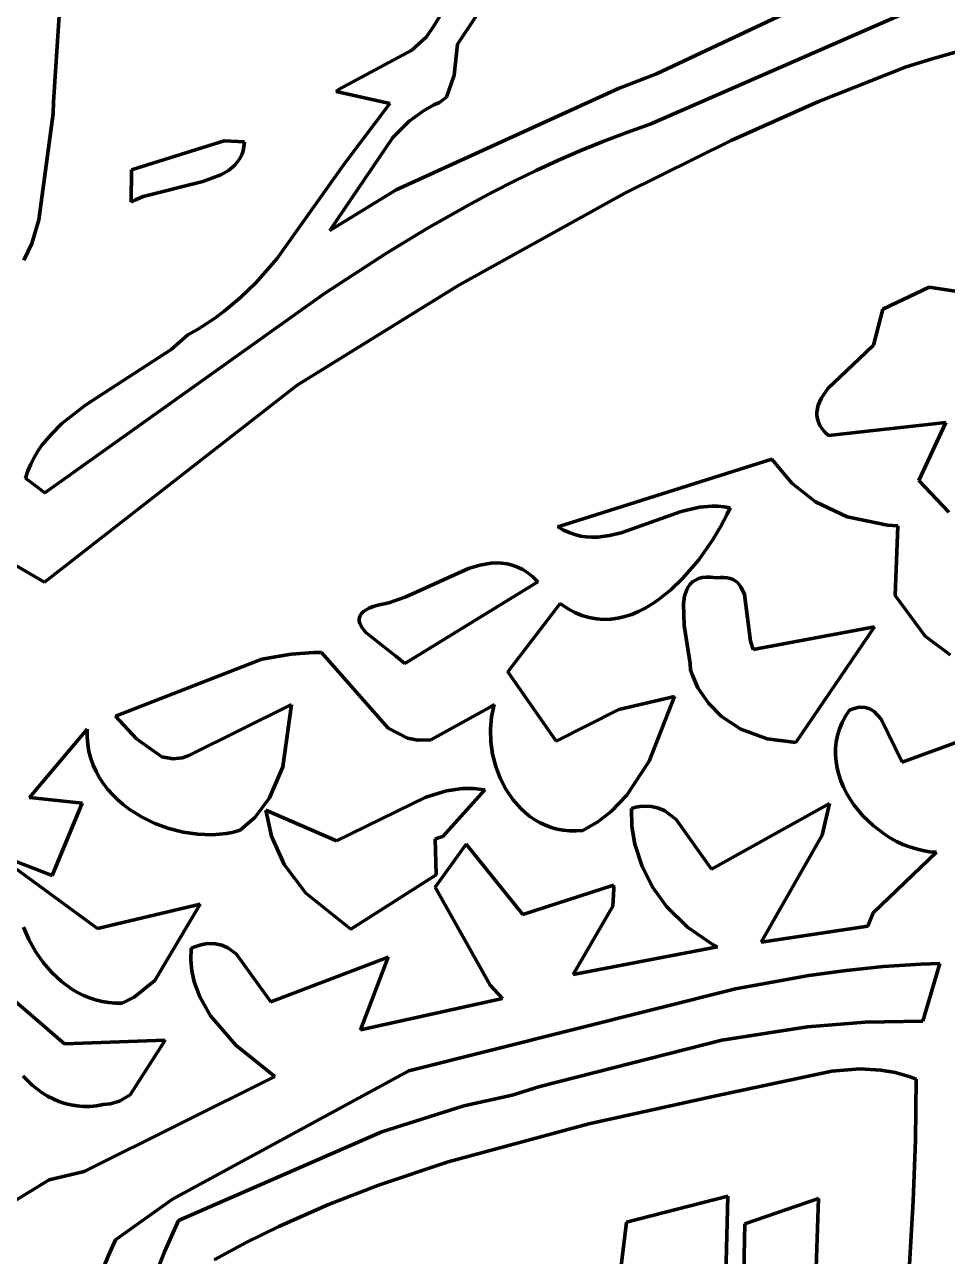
# Model space of a CAD drawing. Header units: millimetres. Extents: x 0 to 14.2, y 0 to 19.5.
# Drawn here: x 11.208 to 11.877, y 14.81 to 15.704 of the extents above; entities that cross this region are included whole.
import ezdxf

# ---------------------------------------------------------------- set-up
doc = ezdxf.new("R2010")
doc.units = ezdxf.units.MM
doc.layers.add('color#010101ff', color=7, linetype='CONTINUOUS', lineweight=100)
doc.layers.add('color#fdfdfdff', color=7, linetype='CONTINUOUS', lineweight=100)

msp = doc.modelspace()

# ---------------------------------------------------------------- linework, layer by layer
at = {"layer": 'color#010101ff'}
for p, q in [((11.50452, 15.70296), (11.5974, 15.85638)), ((11.62078, 15.84011), (11.52192, 15.69022)), ((11.66619, 15.66858), (11.82585, 15.7437)), ((11.87295, 15.72451), (11.66165, 15.632)), ((11.23272, 15.71068), (11.22858, 15.6482)), ((11.49943, 15.69545), (11.50452, 15.70296)), ((11.48869, 15.68566), (11.49943, 15.69545)), ((11.52192, 15.69022), (11.51933, 15.6676)), ((11.86566, 15.67935), (11.90232, 15.68986)), ((11.43608, 15.65754), (11.48869, 15.68566)), ((11.78337, 15.64813), (11.84742, 15.67373)), ((11.84742, 15.67373), (11.86566, 15.67935)), ((11.51933, 15.6676), (11.51399, 15.6516)), ((11.63874, 15.65798), (11.66619, 15.66858)), ((11.43378, 15.6557), (11.43608, 15.65754)), ((11.47285, 15.64697), (11.43378, 15.6557)), ((11.47734, 15.58442), (11.63874, 15.65798)), ((11.22858, 15.6482), (11.22838, 15.6398)), ((11.44016, 15.60362), (11.47285, 15.64697)), ((11.5048, 15.64598), (11.49716, 15.64178)), ((11.50888, 15.6478), (11.5048, 15.64598)), ((11.51399, 15.6516), (11.50888, 15.6478)), ((11.72044, 15.62009), (11.78337, 15.64813)), ((11.22838, 15.6398), (11.21806, 15.56253)), ((11.49716, 15.64178), (11.48689, 15.63424)), ((11.48689, 15.63424), (11.47503, 15.6223)), ((11.66165, 15.632), (11.64472, 15.62605)), ((11.28534, 15.59896), (11.35239, 15.62004)), ((11.35239, 15.62004), (11.36716, 15.61921)), ((11.36716, 15.61921), (11.36688, 15.61576)), ((11.47503, 15.6223), (11.42921, 15.5548)), ((11.62799, 15.61969), (11.61146, 15.61296)), ((11.64472, 15.62605), (11.62799, 15.61969)), ((11.64327, 15.58198), (11.72044, 15.62009)), ((11.36522, 15.60967), (11.36389, 15.607)), ((11.36622, 15.61259), (11.36522, 15.60967)), ((11.36688, 15.61576), (11.36622, 15.61259)), ((11.61146, 15.61296), (11.59513, 15.60586)), ((11.36031, 15.60233), (11.35566, 15.59846)), ((11.36224, 15.60456), (11.36031, 15.60233)), ((11.36389, 15.607), (11.36224, 15.60456)), ((11.39067, 15.53413), (11.44016, 15.60362)), ((11.59513, 15.60586), (11.57898, 15.59842)), ((11.28489, 15.57539), (11.28534, 15.59896)), ((11.337, 15.59042), (11.29365, 15.57946)), ((11.35012, 15.59527), (11.337, 15.59042)), ((11.35566, 15.59846), (11.35012, 15.59527)), ((11.563, 15.59066), (11.54718, 15.58259)), ((11.57898, 15.59842), (11.563, 15.59066)), ((11.42921, 15.5548), (11.47734, 15.58442)), ((11.52283, 15.51508), (11.64327, 15.58198)), ((11.54718, 15.58259), (11.53152, 15.57423)), ((11.28762, 15.57688), (11.28489, 15.57539)), ((11.29365, 15.57946), (11.28762, 15.57688)), ((11.53152, 15.57423), (11.50062, 15.55671)), ((11.21806, 15.56253), (11.2129, 15.54532)), ((11.50062, 15.55671), (11.47023, 15.53826)), ((11.2129, 15.54532), (11.2072, 15.5332)), ((11.47023, 15.53826), (11.42545, 15.50915)), ((11.3754, 15.51692), (11.39067, 15.53413)), ((11.3644, 15.50622), (11.3754, 15.51692)), ((11.4056, 15.44261), (11.52283, 15.51508)), ((11.86414, 15.51373), (11.83066, 15.49771)), ((11.90979, 15.5066), (11.86414, 15.51373)), ((11.42545, 15.50915), (11.22237, 15.36432)), ((11.35261, 15.49628), (11.3644, 15.50622)), ((11.34638, 15.49162), (11.35261, 15.49628)), ((11.83066, 15.49771), (11.82392, 15.47161)), ((11.32617, 15.47909), (11.33317, 15.48302)), ((11.33317, 15.48302), (11.3399, 15.4872)), ((11.3399, 15.4872), (11.34638, 15.49162)), ((11.31392, 15.46843), (11.32617, 15.47909)), ((11.25218, 15.42814), (11.31392, 15.46843)), ((11.81835, 15.46627), (11.79074, 15.44009)), ((11.82392, 15.47161), (11.81835, 15.46627)), ((11.22209, 15.29941), (11.4056, 15.44261)), ((11.79074, 15.44009), (11.78583, 15.43282)), ((11.78583, 15.43282), (11.7837, 15.42791)), ((11.23476, 15.41455), (11.25218, 15.42814)), ((11.78271, 15.42298), (11.7827, 15.42052)), ((11.7827, 15.42052), (11.78305, 15.41806)), ((11.7837, 15.42791), (11.78271, 15.42298)), ((11.22708, 15.40703), (11.23476, 15.41455)), ((11.78305, 15.41806), (11.78379, 15.41562)), ((11.78379, 15.41562), (11.78493, 15.41319)), ((11.78493, 15.41319), (11.78651, 15.41077)), ((11.79106, 15.40601), (11.87629, 15.41529)), ((11.87629, 15.41529), (11.8568, 15.37321)), ((11.22028, 15.39888), (11.22708, 15.40703)), ((11.78651, 15.41077), (11.78854, 15.40838)), ((11.78854, 15.40838), (11.79106, 15.40601)), ((11.21452, 15.38998), (11.21726, 15.39453)), ((11.21726, 15.39453), (11.22028, 15.39888)), ((11.06789, 15.38893), (11.22209, 15.29941)), ((11.20997, 15.38023), (11.21209, 15.38522)), ((11.21209, 15.38522), (11.21452, 15.38998)), ((11.75009, 15.38872), (11.59465, 15.33973)), ((11.76457, 15.37135), (11.75009, 15.38872)), ((11.20819, 15.375), (11.20997, 15.38023)), ((11.22237, 15.36432), (11.20819, 15.375)), ((11.7818, 15.35787), (11.76457, 15.37135)), ((11.8568, 15.37321), (11.87852, 15.35023)), ((11.80478, 15.34699), (11.7818, 15.35787)), ((11.64068, 15.33535), (11.68425, 15.35074)), ((11.68425, 15.35074), (11.69752, 15.3538)), ((11.69752, 15.3538), (11.7064, 15.35462)), ((11.7064, 15.35462), (11.71085, 15.35456)), ((11.71085, 15.35456), (11.7153, 15.35415)), ((11.71768, 15.34887), (11.71282, 15.33954)), ((11.7153, 15.35415), (11.71976, 15.35335)), ((11.71976, 15.35335), (11.71768, 15.34887)), ((11.83393, 15.34081), (11.80478, 15.34699)), ((11.84158, 15.34029), (11.83393, 15.34081)), ((11.83949, 15.28971), (11.84158, 15.34029)), ((11.59465, 15.33973), (11.59873, 15.33731)), ((11.59873, 15.33731), (11.60283, 15.33539)), ((11.60283, 15.33539), (11.60696, 15.33395)), ((11.60696, 15.33395), (11.6111, 15.33294)), ((11.6111, 15.33294), (11.61527, 15.33233)), ((11.61527, 15.33233), (11.61946, 15.3321)), ((11.61946, 15.3321), (11.62367, 15.33221)), ((11.62367, 15.33221), (11.63214, 15.3333)), ((11.63214, 15.3333), (11.64068, 15.33535)), ((11.71282, 15.33954), (11.70706, 15.32994)), ((11.70706, 15.32994), (11.69693, 15.31559)), ((11.54601, 15.31319), (11.53797, 15.3118)), ((11.54998, 15.31341), (11.54601, 15.31319)), ((11.55391, 15.31328), (11.54998, 15.31341)), ((11.55781, 15.31277), (11.55391, 15.31328)), ((11.69693, 15.31559), (11.68522, 15.30203)), ((11.52983, 15.30938), (11.48431, 15.28874)), ((11.53797, 15.3118), (11.52983, 15.30938)), ((11.56166, 15.31183), (11.55781, 15.31277)), ((11.56546, 15.31045), (11.56166, 15.31183)), ((11.56921, 15.30859), (11.56546, 15.31045)), ((11.57291, 15.30621), (11.56921, 15.30859)), ((11.57655, 15.3033), (11.57291, 15.30621)), ((11.48366, 15.24042), (11.58014, 15.2998)), ((11.58014, 15.2998), (11.57655, 15.3033)), ((11.68522, 15.30203), (11.67667, 15.29384)), ((11.68826, 15.29408), (11.68942, 15.2962)), ((11.68942, 15.2962), (11.69084, 15.29807)), ((11.69084, 15.29807), (11.69253, 15.29968)), ((11.69253, 15.29968), (11.69452, 15.301)), ((11.69452, 15.301), (11.69683, 15.30202)), ((11.69683, 15.30202), (11.69946, 15.30271)), ((11.69946, 15.30271), (11.70245, 15.30304)), ((11.70245, 15.30304), (11.7058, 15.303)), ((11.7058, 15.303), (11.70954, 15.30257)), ((11.70954, 15.30257), (11.71254, 15.30289)), ((11.71254, 15.30289), (11.71526, 15.30291)), ((11.71526, 15.30291), (11.7177, 15.30266)), ((11.7177, 15.30266), (11.71989, 15.30214)), ((11.71989, 15.30214), (11.72184, 15.30138)), ((11.72184, 15.30138), (11.72508, 15.29917)), ((11.72508, 15.29917), (11.72755, 15.29617)), ((11.72755, 15.29617), (11.73007, 15.29046)), ((11.48431, 15.28874), (11.47205, 15.28449)), ((11.66761, 15.28662), (11.66292, 15.28345)), ((11.67667, 15.29384), (11.66761, 15.28662)), ((11.68584, 15.28368), (11.68665, 15.28923)), ((11.68665, 15.28923), (11.68826, 15.29408)), ((11.73007, 15.29046), (11.73455, 15.25654)), ((11.86138, 15.26028), (11.83949, 15.28971)), ((11.45364, 15.27806), (11.45223, 15.27672)), ((11.4555, 15.27934), (11.45364, 15.27806)), ((11.45783, 15.28057), (11.4555, 15.27934)), ((11.46066, 15.28173), (11.45783, 15.28057)), ((11.46401, 15.28283), (11.46066, 15.28173)), ((11.47205, 15.28449), (11.46401, 15.28283)), ((11.5965, 15.28403), (11.55842, 15.23443)), ((11.60172, 15.28042), (11.5965, 15.28403)), ((11.60695, 15.27753), (11.60172, 15.28042)), ((11.61219, 15.2753), (11.60695, 15.27753)), ((11.65325, 15.27815), (11.64829, 15.27608)), ((11.65813, 15.28061), (11.65325, 15.27815)), ((11.66292, 15.28345), (11.65813, 15.28061)), ((11.68643, 15.26796), (11.68584, 15.28368)), ((11.45064, 15.2739), (11.4504, 15.27243)), ((11.4504, 15.27243), (11.45051, 15.27092)), ((11.45051, 15.27092), (11.45093, 15.26938)), ((11.45124, 15.27533), (11.45064, 15.2739)), ((11.45093, 15.26938), (11.4526, 15.26623)), ((11.45223, 15.27672), (11.45124, 15.27533)), ((11.61743, 15.27373), (11.61219, 15.2753)), ((11.62266, 15.27276), (11.61743, 15.27373)), ((11.62786, 15.27238), (11.62266, 15.27276)), ((11.63304, 15.27256), (11.62786, 15.27238)), ((11.63818, 15.27325), (11.63304, 15.27256)), ((11.64326, 15.27443), (11.63818, 15.27325)), ((11.64829, 15.27608), (11.64326, 15.27443)), ((11.4526, 15.26623), (11.45522, 15.26301)), ((11.45522, 15.26301), (11.47706, 15.24574)), ((11.69066, 15.24049), (11.68643, 15.26796)), ((11.73656, 15.25043), (11.82452, 15.26697)), ((11.82452, 15.26697), (11.76744, 15.18312)), ((11.87956, 15.24679), (11.86138, 15.26028)), ((11.73455, 15.25654), (11.73656, 15.25043)), ((11.37978, 15.24345), (11.27371, 15.20224)), ((11.40109, 15.24726), (11.37978, 15.24345)), ((11.4175, 15.24843), (11.40109, 15.24726)), ((11.42306, 15.24845), (11.4175, 15.24843)), ((11.47163, 15.19337), (11.42306, 15.24845)), ((11.47706, 15.24574), (11.48366, 15.24042)), ((11.55842, 15.23443), (11.59345, 15.18393)), ((11.69107, 15.23585), (11.69066, 15.24049)), ((11.69218, 15.23241), (11.69107, 15.23585)), ((11.6964, 15.22277), (11.69218, 15.23241)), ((11.63888, 15.20703), (11.67925, 15.21631)), ((11.67925, 15.21631), (11.66109, 15.16943)), ((11.70396, 15.21146), (11.6964, 15.22277)), ((11.32679, 15.17347), (11.40137, 15.2107)), ((11.40137, 15.2107), (11.39508, 15.16526)), ((11.5445, 15.20808), (11.50257, 15.18503)), ((11.54849, 15.21057), (11.5445, 15.20808)), ((11.5466, 15.20175), (11.54849, 15.21057)), ((11.59345, 15.18393), (11.63888, 15.20703)), ((11.71344, 15.20198), (11.70396, 15.21146)), ((11.80348, 15.2021), (11.80646, 15.20657)), ((11.80646, 15.20657), (11.80902, 15.20753)), ((11.80902, 15.20753), (11.81141, 15.20818)), ((11.81141, 15.20818), (11.81365, 15.20855)), ((11.81365, 15.20855), (11.81769, 15.20848)), ((11.81769, 15.20848), (11.82121, 15.20744)), ((11.82121, 15.20744), (11.82428, 15.20558)), ((11.27371, 15.20224), (11.28886, 15.18559)), ((11.54581, 15.19269), (11.5466, 15.20175)), ((11.72748, 15.19277), (11.71344, 15.20198)), ((11.79911, 15.19289), (11.80103, 15.19753)), ((11.80103, 15.19753), (11.80348, 15.2021)), ((11.82428, 15.20558), (11.82931, 15.19984)), ((11.82931, 15.19984), (11.84453, 15.16864)), ((11.84453, 15.16864), (11.92449, 15.19788)), ((11.25295, 15.19276), (11.21126, 15.14318)), ((11.25297, 15.18721), (11.25295, 15.19276)), ((11.48564, 15.18625), (11.47163, 15.19337)), ((11.54608, 15.18355), (11.54581, 15.19269)), ((11.7467, 15.1857), (11.72748, 15.19277)), ((11.79674, 15.18344), (11.79769, 15.18819)), ((11.79769, 15.18819), (11.79911, 15.19289)), ((11.25345, 15.18181), (11.25297, 15.18721)), ((11.25439, 15.17657), (11.25345, 15.18181)), ((11.28886, 15.18559), (11.30721, 15.17267)), ((11.49311, 15.18469), (11.48564, 15.18625)), ((11.50257, 15.18503), (11.49311, 15.18469)), ((11.54737, 15.17448), (11.54608, 15.18355)), ((11.76744, 15.18312), (11.7467, 15.1857)), ((11.79626, 15.17867), (11.79674, 15.18344)), ((11.25574, 15.17151), (11.25439, 15.17657)), ((11.2575, 15.16662), (11.25574, 15.17151)), ((11.30721, 15.17267), (11.31554, 15.17105)), ((11.31554, 15.17105), (11.32217, 15.17183)), ((11.32217, 15.17183), (11.32679, 15.17347)), ((11.54964, 15.1656), (11.54737, 15.17448)), ((11.79623, 15.1739), (11.79626, 15.17867)), ((11.79662, 15.16914), (11.79623, 15.1739)), ((11.25964, 15.16192), (11.2575, 15.16662)), ((11.26214, 15.15741), (11.25964, 15.16192)), ((11.39508, 15.16526), (11.38535, 15.14285)), ((11.55286, 15.15708), (11.54964, 15.1656)), ((11.66109, 15.16943), (11.64486, 15.1448)), ((11.79741, 15.16441), (11.79662, 15.16914)), ((11.79859, 15.15972), (11.79741, 15.16441)), ((11.26498, 15.15309), (11.26214, 15.15741)), ((11.26813, 15.14898), (11.26498, 15.15309)), ((11.55698, 15.14905), (11.55286, 15.15708)), ((11.80014, 15.1551), (11.79859, 15.15972)), ((11.80204, 15.15057), (11.80014, 15.1551)), ((11.21126, 15.14318), (11.24936, 15.13895)), ((11.27158, 15.14508), (11.26813, 15.14898)), ((11.2753, 15.1414), (11.27158, 15.14508)), ((11.43409, 15.11149), (11.49895, 15.1432)), ((11.49895, 15.1432), (11.5139, 15.14791)), ((11.54177, 15.14862), (11.51132, 15.1147)), ((11.5139, 15.14791), (11.52553, 15.14959)), ((11.52553, 15.14959), (11.53353, 15.14961)), ((11.53353, 15.14961), (11.54177, 15.14862)), ((11.56197, 15.14166), (11.55698, 15.14905)), ((11.64486, 15.1448), (11.63339, 15.13287)), ((11.80427, 15.14613), (11.80204, 15.15057)), ((11.8068, 15.14181), (11.80427, 15.14613)), ((11.24936, 15.13895), (11.22773, 15.08647)), ((11.27927, 15.13793), (11.2753, 15.1414)), ((11.28347, 15.1347), (11.27927, 15.13793)), ((11.29246, 15.12894), (11.28347, 15.1347)), ((11.38535, 15.14285), (11.37491, 15.12884)), ((11.56779, 15.13506), (11.56197, 15.14166)), ((11.57099, 15.13209), (11.56779, 15.13506)), ((11.64804, 15.13516), (11.65124, 15.13604)), ((11.64848, 15.12201), (11.64804, 15.13516)), ((11.65124, 15.13604), (11.6543, 15.13661)), ((11.6543, 15.13661), (11.65723, 15.13689)), ((11.65723, 15.13689), (11.66272, 15.13664)), ((11.66272, 15.13664), (11.66776, 15.13541)), ((11.66776, 15.13541), (11.67239, 15.13332)), ((11.70619, 15.09094), (11.79177, 15.13865)), ((11.79177, 15.13865), (11.78649, 15.11569)), ((11.80964, 15.13763), (11.8068, 15.14181)), ((11.8161, 15.12975), (11.80964, 15.13763)), ((11.30212, 15.12417), (11.29246, 15.12894)), ((11.37491, 15.12884), (11.36417, 15.11924)), ((11.38683, 15.11495), (11.38268, 15.13393)), ((11.38268, 15.13393), (11.43409, 15.11149)), ((11.57439, 15.12938), (11.57099, 15.13209)), ((11.57798, 15.12693), (11.57439, 15.12938)), ((11.58175, 15.12477), (11.57798, 15.12693)), ((11.62364, 15.1253), (11.61285, 15.11914)), ((11.63339, 15.13287), (11.62364, 15.1253)), ((11.67239, 15.13332), (11.68061, 15.12703)), ((11.68061, 15.12703), (11.70619, 15.09094)), ((11.82351, 15.12262), (11.8161, 15.12975)), ((11.31226, 15.12045), (11.30212, 15.12417)), ((11.32271, 15.11782), (11.31226, 15.12045)), ((11.3333, 15.11633), (11.32271, 15.11782)), ((11.34386, 15.11604), (11.3333, 15.11633)), ((11.34907, 15.11636), (11.34386, 15.11604)), ((11.3542, 15.11699), (11.34907, 15.11636)), ((11.35925, 15.11795), (11.3542, 15.11699)), ((11.36417, 15.11924), (11.35925, 15.11795)), ((11.5857, 15.12291), (11.58175, 15.12477)), ((11.58982, 15.12137), (11.5857, 15.12291)), ((11.59411, 15.12017), (11.58982, 15.12137)), ((11.59856, 15.11933), (11.59411, 15.12017)), ((11.60317, 15.11887), (11.59856, 15.11933)), ((11.60793, 15.1188), (11.60317, 15.11887)), ((11.61285, 15.11914), (11.60793, 15.1188)), ((11.6506, 15.10925), (11.64848, 15.12201)), ((11.83172, 15.1164), (11.82351, 15.12262)), ((11.83607, 15.11366), (11.83172, 15.1164)), ((11.39604, 15.09439), (11.38683, 15.11495)), ((11.50563, 15.07788), (11.52814, 15.10914)), ((11.51132, 15.1147), (11.50571, 15.11315)), ((11.50571, 15.11315), (11.50636, 15.08681)), ((11.52814, 15.10914), (11.56934, 15.05811)), ((11.65584, 15.09299), (11.6506, 15.10925)), ((11.78649, 15.11569), (11.74231, 15.03807)), ((11.84056, 15.11121), (11.83607, 15.11366)), ((11.84518, 15.10905), (11.84056, 15.11121)), ((11.8499, 15.10721), (11.84518, 15.10905)), ((11.22773, 15.08647), (11.18399, 15.10314)), ((11.82368, 15.05942), (11.86944, 15.10331)), ((11.8547, 15.10569), (11.8499, 15.10721)), ((11.85958, 15.10453), (11.8547, 15.10569)), ((11.86449, 15.10373), (11.85958, 15.10453)), ((11.86944, 15.10331), (11.86449, 15.10373)), ((11.20078, 15.09164), (11.26063, 15.04799)), ((11.4117, 15.07351), (11.39604, 15.09439)), ((11.6636, 15.07782), (11.65584, 15.09299)), ((11.50636, 15.08681), (11.44435, 15.04743)), ((11.44435, 15.04743), (11.4117, 15.07351)), ((11.54552, 15.00691), (11.50563, 15.07788)), ((11.56934, 15.05811), (11.63511, 15.0795)), ((11.63539, 15.07684), (11.63458, 15.06418)), ((11.63511, 15.0795), (11.63539, 15.07684)), ((11.67361, 15.06396), (11.6636, 15.07782)), ((11.26063, 15.04799), (11.33507, 15.06571)), ((11.33507, 15.06571), (11.30217, 15.01023)), ((11.63458, 15.06418), (11.60593, 15.01456)), ((11.68887, 15.04885), (11.67361, 15.06396)), ((11.81977, 15.04959), (11.82368, 15.05942)), ((11.21074, 15.03985), (11.20684, 15.0489)), ((11.70672, 15.0366), (11.68887, 15.04885)), ((11.74231, 15.03807), (11.81977, 15.04959)), ((11.21548, 15.03125), (11.21074, 15.03985)), ((11.33185, 15.03497), (11.33491, 15.03593)), ((11.33491, 15.03593), (11.33784, 15.03658)), ((11.33784, 15.03658), (11.34065, 15.03694)), ((11.34065, 15.03694), (11.3459, 15.03685)), ((11.3459, 15.03685), (11.35071, 15.03576)), ((11.71055, 15.03453), (11.70672, 15.0366)), ((11.22102, 15.02321), (11.21548, 15.03125)), ((11.32837, 15.02524), (11.32865, 15.03369)), ((11.32865, 15.03369), (11.33185, 15.03497)), ((11.35071, 15.03576), (11.35513, 15.0338)), ((11.35513, 15.0338), (11.36113, 15.0295)), ((11.36113, 15.0295), (11.3863, 14.99477)), ((11.3863, 14.99477), (11.47154, 15.02713)), ((11.47154, 15.02713), (11.45153, 14.97444)), ((11.60593, 15.01456), (11.71055, 15.03453)), ((11.22732, 15.01587), (11.22102, 15.02321)), ((11.32909, 15.01713), (11.32837, 15.02524)), ((11.83095, 15.02023), (11.80389, 15.01747)), ((11.85818, 15.02198), (11.83095, 15.02023)), ((11.87186, 15.02245), (11.85818, 15.02198)), ((11.85962, 14.9807), (11.87186, 15.02245)), ((11.23433, 15.00936), (11.22732, 15.01587)), ((11.24201, 15.0038), (11.23433, 15.00936)), ((11.30217, 15.01023), (11.28722, 14.99819)), ((11.33073, 15.00933), (11.32909, 15.01713)), ((11.33473, 14.99822), (11.33073, 15.00933)), ((11.77698, 15.01382), (11.72355, 15.00424)), ((11.80389, 15.01747), (11.77698, 15.01382)), ((11.18864, 15.00534), (11.23655, 14.96423)), ((11.24608, 15.00142), (11.24201, 15.0038)), ((11.25031, 14.99932), (11.24608, 15.00142)), ((11.72355, 15.00424), (11.48646, 14.94451)), ((11.5545, 14.99721), (11.54552, 15.00691)), ((11.25469, 14.99753), (11.25031, 14.99932)), ((11.25921, 14.99606), (11.25469, 14.99753)), ((11.26386, 14.99492), (11.25921, 14.99606)), ((11.26865, 14.99414), (11.26386, 14.99492)), ((11.27356, 14.99372), (11.26865, 14.99414)), ((11.27859, 14.99368), (11.27356, 14.99372)), ((11.28722, 14.99819), (11.27859, 14.99368)), ((11.34252, 14.98446), (11.33473, 14.99822)), ((11.45153, 14.97444), (11.5545, 14.99721)), ((11.36109, 14.96311), (11.34252, 14.98446)), ((11.71374, 14.96688), (11.77592, 14.97643)), ((11.77592, 14.97643), (11.81767, 14.97991)), ((11.81767, 14.97991), (11.85962, 14.9807)), ((11.23655, 14.96423), (11.30957, 14.96697)), ((11.30957, 14.96697), (11.28428, 14.92723)), ((11.58152, 14.93321), (11.71374, 14.96688)), ((11.38934, 14.94035), (11.36109, 14.96311)), ((11.21316, 14.93414), (11.20661, 14.94064)), ((11.25081, 14.87146), (11.38934, 14.94035)), ((11.48646, 14.94451), (11.31492, 14.8513)), ((11.79353, 14.9444), (11.70716, 14.92588)), ((11.81391, 14.94594), (11.79353, 14.9444)), ((11.82921, 14.9451), (11.81391, 14.94594)), ((11.83942, 14.94334), (11.82921, 14.9451)), ((11.84963, 14.9405), (11.83942, 14.94334)), ((11.85474, 14.93862), (11.84963, 14.9405)), ((11.85418, 14.89432), (11.85474, 14.93862)), ((11.22042, 14.92859), (11.21316, 14.93414)), ((11.2243, 14.92622), (11.22042, 14.92859)), ((11.56155, 14.92699), (11.58152, 14.93321)), ((11.22833, 14.92414), (11.2243, 14.92622)), ((11.23249, 14.92236), (11.22833, 14.92414)), ((11.23679, 14.92092), (11.23249, 14.92236)), ((11.24121, 14.91982), (11.23679, 14.92092)), ((11.24573, 14.91908), (11.24121, 14.91982)), ((11.26474, 14.92013), (11.25987, 14.91924)), ((11.26982, 14.92053), (11.26474, 14.92013)), ((11.2766, 14.92249), (11.26982, 14.92053)), ((11.28428, 14.92723), (11.2766, 14.92249)), ((11.52653, 14.91915), (11.56155, 14.92699)), ((11.70716, 14.92588), (11.61708, 14.90613)), ((11.25036, 14.91873), (11.24573, 14.91908)), ((11.25508, 14.91877), (11.25036, 14.91873)), ((11.25987, 14.91924), (11.25508, 14.91877)), ((11.46695, 14.9002), (11.52653, 14.91915)), ((11.61708, 14.90613), (11.51511, 14.87862)), ((11.31937, 14.83596), (11.46695, 14.9002)), ((11.85266, 14.85007), (11.85418, 14.89432)), ((11.51511, 14.87862), (11.46514, 14.86183)), ((11.2254, 14.86539), (11.25081, 14.87146)), ((11.17608, 14.83532), (11.2254, 14.86539)), ((11.46514, 14.86183), (11.42833, 14.84754)), ((11.31492, 14.8513), (11.27375, 14.82183)), ((11.6446, 14.83458), (11.718, 14.8535)), ((11.718, 14.8535), (11.71661, 14.79645)), ((11.73041, 14.83342), (11.78381, 14.85192)), ((11.78381, 14.85192), (11.78148, 14.7811)), ((11.84882, 14.78381), (11.85266, 14.85007)), ((11.42833, 14.84754), (11.39221, 14.83158)), ((11.3093, 14.81323), (11.31937, 14.83596)), ((11.39221, 14.83158), (11.36858, 14.81992)), ((11.63161, 14.73126), (11.6446, 14.83458)), ((11.72905, 14.75999), (11.73041, 14.83342)), ((11.27375, 14.82183), (11.26838, 14.81002)), ((11.30014, 14.79017), (11.3093, 14.81323)), ((11.36858, 14.81992), (11.34533, 14.80738)), ((11.26838, 14.81002), (11.26337, 14.7981))]:
    msp.add_line(p, q, dxfattribs=at)
at = {"layer": 'color#fdfdfdff'}
for p, q in [((11.5974, 15.85638), (11.50452, 15.70296)), ((11.52192, 15.69022), (11.62078, 15.84011)), ((11.82585, 15.7437), (11.66619, 15.66858)), ((11.66165, 15.632), (11.87295, 15.72451)), ((11.22858, 15.6482), (11.23272, 15.71068)), ((11.50452, 15.70296), (11.49943, 15.69545)), ((11.49943, 15.69545), (11.48869, 15.68566)), ((11.51933, 15.6676), (11.52192, 15.69022)), ((11.90232, 15.68986), (11.86566, 15.67935)), ((11.48869, 15.68566), (11.43608, 15.65754)), ((11.84742, 15.67373), (11.78337, 15.64813)), ((11.86566, 15.67935), (11.84742, 15.67373)), ((11.51399, 15.6516), (11.51933, 15.6676)), ((11.66619, 15.66858), (11.63874, 15.65798)), ((11.43608, 15.65754), (11.43378, 15.6557)), ((11.43378, 15.6557), (11.47285, 15.64697)), ((11.63874, 15.65798), (11.47734, 15.58442)), ((11.22838, 15.6398), (11.22858, 15.6482)), ((11.47285, 15.64697), (11.44016, 15.60362)), ((11.49716, 15.64178), (11.5048, 15.64598)), ((11.5048, 15.64598), (11.50888, 15.6478)), ((11.50888, 15.6478), (11.51399, 15.6516)), ((11.78337, 15.64813), (11.72044, 15.62009)), ((11.21806, 15.56253), (11.22838, 15.6398)), ((11.48689, 15.63424), (11.49716, 15.64178)), ((11.47503, 15.6223), (11.48689, 15.63424)), ((11.64472, 15.62605), (11.66165, 15.632)), ((11.35239, 15.62004), (11.28534, 15.59896)), ((11.36716, 15.61921), (11.35239, 15.62004)), ((11.36688, 15.61576), (11.36716, 15.61921)), ((11.42921, 15.5548), (11.47503, 15.6223)), ((11.61146, 15.61296), (11.62799, 15.61969)), ((11.62799, 15.61969), (11.64472, 15.62605)), ((11.72044, 15.62009), (11.64327, 15.58198)), ((11.36389, 15.607), (11.36522, 15.60967)), ((11.36522, 15.60967), (11.36622, 15.61259)), ((11.36622, 15.61259), (11.36688, 15.61576)), ((11.59513, 15.60586), (11.61146, 15.61296)), ((11.35566, 15.59846), (11.36031, 15.60233)), ((11.36031, 15.60233), (11.36224, 15.60456)), ((11.36224, 15.60456), (11.36389, 15.607)), ((11.44016, 15.60362), (11.39067, 15.53413)), ((11.57898, 15.59842), (11.59513, 15.60586)), ((11.28534, 15.59896), (11.28489, 15.57539)), ((11.29365, 15.57946), (11.337, 15.59042)), ((11.337, 15.59042), (11.35012, 15.59527)), ((11.35012, 15.59527), (11.35566, 15.59846)), ((11.54718, 15.58259), (11.563, 15.59066)), ((11.563, 15.59066), (11.57898, 15.59842)), ((11.47734, 15.58442), (11.42921, 15.5548)), ((11.64327, 15.58198), (11.52283, 15.51508)), ((11.53152, 15.57423), (11.54718, 15.58259)), ((11.28489, 15.57539), (11.28762, 15.57688)), ((11.28762, 15.57688), (11.29365, 15.57946)), ((11.50062, 15.55671), (11.53152, 15.57423)), ((11.2129, 15.54532), (11.21806, 15.56253)), ((11.47023, 15.53826), (11.50062, 15.55671)), ((11.2072, 15.5332), (11.2129, 15.54532)), ((11.42545, 15.50915), (11.47023, 15.53826)), ((11.39067, 15.53413), (11.3754, 15.51692)), ((11.3754, 15.51692), (11.3644, 15.50622)), ((11.52283, 15.51508), (11.4056, 15.44261)), ((11.83066, 15.49771), (11.86414, 15.51373)), ((11.86414, 15.51373), (11.90979, 15.5066)), ((11.22237, 15.36432), (11.42545, 15.50915)), ((11.3644, 15.50622), (11.35261, 15.49628)), ((11.35261, 15.49628), (11.34638, 15.49162)), ((11.82392, 15.47161), (11.83066, 15.49771)), ((11.33317, 15.48302), (11.32617, 15.47909)), ((11.3399, 15.4872), (11.33317, 15.48302)), ((11.34638, 15.49162), (11.3399, 15.4872)), ((11.32617, 15.47909), (11.31392, 15.46843)), ((11.31392, 15.46843), (11.25218, 15.42814)), ((11.79074, 15.44009), (11.81835, 15.46627)), ((11.81835, 15.46627), (11.82392, 15.47161)), ((11.4056, 15.44261), (11.22209, 15.29941)), ((11.78583, 15.43282), (11.79074, 15.44009)), ((11.7837, 15.42791), (11.78583, 15.43282)), ((11.25218, 15.42814), (11.23476, 15.41455)), ((11.7827, 15.42052), (11.78271, 15.42298)), ((11.78305, 15.41806), (11.7827, 15.42052)), ((11.78271, 15.42298), (11.7837, 15.42791)), ((11.23476, 15.41455), (11.22708, 15.40703)), ((11.78379, 15.41562), (11.78305, 15.41806)), ((11.78493, 15.41319), (11.78379, 15.41562)), ((11.78651, 15.41077), (11.78493, 15.41319)), ((11.87629, 15.41529), (11.79106, 15.40601)), ((11.8568, 15.37321), (11.87629, 15.41529)), ((11.22708, 15.40703), (11.22028, 15.39888)), ((11.78854, 15.40838), (11.78651, 15.41077)), ((11.79106, 15.40601), (11.78854, 15.40838)), ((11.21726, 15.39453), (11.21452, 15.38998)), ((11.22028, 15.39888), (11.21726, 15.39453)), ((11.22209, 15.29941), (11.06789, 15.38893)), ((11.21209, 15.38522), (11.20997, 15.38023)), ((11.21452, 15.38998), (11.21209, 15.38522)), ((11.59465, 15.33973), (11.75009, 15.38872)), ((11.75009, 15.38872), (11.76457, 15.37135)), ((11.20997, 15.38023), (11.20819, 15.375)), ((11.20819, 15.375), (11.22237, 15.36432)), ((11.76457, 15.37135), (11.7818, 15.35787)), ((11.87852, 15.35023), (11.8568, 15.37321)), ((11.7818, 15.35787), (11.80478, 15.34699)), ((11.68425, 15.35074), (11.64068, 15.33535)), ((11.69752, 15.3538), (11.68425, 15.35074)), ((11.7064, 15.35462), (11.69752, 15.3538)), ((11.71085, 15.35456), (11.7064, 15.35462)), ((11.7153, 15.35415), (11.71085, 15.35456)), ((11.71282, 15.33954), (11.71768, 15.34887)), ((11.71976, 15.35335), (11.7153, 15.35415)), ((11.71768, 15.34887), (11.71976, 15.35335)), ((11.80478, 15.34699), (11.83393, 15.34081)), ((11.83393, 15.34081), (11.84158, 15.34029)), ((11.84158, 15.34029), (11.83949, 15.28971)), ((11.59873, 15.33731), (11.59465, 15.33973)), ((11.60283, 15.33539), (11.59873, 15.33731)), ((11.60696, 15.33395), (11.60283, 15.33539)), ((11.6111, 15.33294), (11.60696, 15.33395)), ((11.61527, 15.33233), (11.6111, 15.33294)), ((11.61946, 15.3321), (11.61527, 15.33233)), ((11.62367, 15.33221), (11.61946, 15.3321)), ((11.63214, 15.3333), (11.62367, 15.33221)), ((11.64068, 15.33535), (11.63214, 15.3333)), ((11.70706, 15.32994), (11.71282, 15.33954)), ((11.69693, 15.31559), (11.70706, 15.32994)), ((11.53797, 15.3118), (11.54601, 15.31319)), ((11.54601, 15.31319), (11.54998, 15.31341)), ((11.54998, 15.31341), (11.55391, 15.31328)), ((11.55391, 15.31328), (11.55781, 15.31277)), ((11.68522, 15.30203), (11.69693, 15.31559)), ((11.48431, 15.28874), (11.52983, 15.30938)), ((11.52983, 15.30938), (11.53797, 15.3118)), ((11.55781, 15.31277), (11.56166, 15.31183)), ((11.56166, 15.31183), (11.56546, 15.31045)), ((11.56546, 15.31045), (11.56921, 15.30859)), ((11.56921, 15.30859), (11.57291, 15.30621)), ((11.57291, 15.30621), (11.57655, 15.3033)), ((11.58014, 15.2998), (11.48366, 15.24042)), ((11.57655, 15.3033), (11.58014, 15.2998)), ((11.67667, 15.29384), (11.68522, 15.30203)), ((11.68942, 15.2962), (11.68826, 15.29408)), ((11.69084, 15.29807), (11.68942, 15.2962)), ((11.69253, 15.29968), (11.69084, 15.29807)), ((11.69452, 15.301), (11.69253, 15.29968)), ((11.69683, 15.30202), (11.69452, 15.301)), ((11.69946, 15.30271), (11.69683, 15.30202)), ((11.70245, 15.30304), (11.69946, 15.30271)), ((11.7058, 15.303), (11.70245, 15.30304)), ((11.70954, 15.30257), (11.7058, 15.303)), ((11.71254, 15.30289), (11.70954, 15.30257)), ((11.71526, 15.30291), (11.71254, 15.30289)), ((11.7177, 15.30266), (11.71526, 15.30291)), ((11.71989, 15.30214), (11.7177, 15.30266)), ((11.72184, 15.30138), (11.71989, 15.30214)), ((11.72508, 15.29917), (11.72184, 15.30138)), ((11.72755, 15.29617), (11.72508, 15.29917)), ((11.73007, 15.29046), (11.72755, 15.29617)), ((11.47205, 15.28449), (11.48431, 15.28874)), ((11.66292, 15.28345), (11.66761, 15.28662)), ((11.66761, 15.28662), (11.67667, 15.29384)), ((11.68665, 15.28923), (11.68584, 15.28368)), ((11.68826, 15.29408), (11.68665, 15.28923)), ((11.73455, 15.25654), (11.73007, 15.29046)), ((11.83949, 15.28971), (11.86138, 15.26028)), ((11.45223, 15.27672), (11.45364, 15.27806)), ((11.45364, 15.27806), (11.4555, 15.27934)), ((11.4555, 15.27934), (11.45783, 15.28057)), ((11.45783, 15.28057), (11.46066, 15.28173)), ((11.46066, 15.28173), (11.46401, 15.28283)), ((11.46401, 15.28283), (11.47205, 15.28449)), ((11.55842, 15.23443), (11.5965, 15.28403)), ((11.5965, 15.28403), (11.60172, 15.28042)), ((11.60172, 15.28042), (11.60695, 15.27753)), ((11.60695, 15.27753), (11.61219, 15.2753)), ((11.64829, 15.27608), (11.65325, 15.27815)), ((11.65325, 15.27815), (11.65813, 15.28061)), ((11.65813, 15.28061), (11.66292, 15.28345)), ((11.68584, 15.28368), (11.68643, 15.26796)), ((11.4504, 15.27243), (11.45064, 15.2739)), ((11.45051, 15.27092), (11.4504, 15.27243)), ((11.45093, 15.26938), (11.45051, 15.27092)), ((11.45064, 15.2739), (11.45124, 15.27533)), ((11.4526, 15.26623), (11.45093, 15.26938)), ((11.45124, 15.27533), (11.45223, 15.27672)), ((11.61219, 15.2753), (11.61743, 15.27373)), ((11.61743, 15.27373), (11.62266, 15.27276)), ((11.62266, 15.27276), (11.62786, 15.27238)), ((11.62786, 15.27238), (11.63304, 15.27256)), ((11.63304, 15.27256), (11.63818, 15.27325)), ((11.63818, 15.27325), (11.64326, 15.27443)), ((11.64326, 15.27443), (11.64829, 15.27608)), ((11.45522, 15.26301), (11.4526, 15.26623)), ((11.47706, 15.24574), (11.45522, 15.26301)), ((11.68643, 15.26796), (11.69066, 15.24049)), ((11.82452, 15.26697), (11.73656, 15.25043)), ((11.76744, 15.18312), (11.82452, 15.26697)), ((11.86138, 15.26028), (11.87956, 15.24679)), ((11.73656, 15.25043), (11.73455, 15.25654)), ((11.27371, 15.20224), (11.37978, 15.24345)), ((11.37978, 15.24345), (11.40109, 15.24726)), ((11.40109, 15.24726), (11.4175, 15.24843)), ((11.4175, 15.24843), (11.42306, 15.24845)), ((11.42306, 15.24845), (11.47163, 15.19337)), ((11.48366, 15.24042), (11.47706, 15.24574)), ((11.59345, 15.18393), (11.55842, 15.23443)), ((11.69066, 15.24049), (11.69107, 15.23585)), ((11.69107, 15.23585), (11.69218, 15.23241)), ((11.69218, 15.23241), (11.6964, 15.22277)), ((11.67925, 15.21631), (11.63888, 15.20703)), ((11.66109, 15.16943), (11.67925, 15.21631)), ((11.6964, 15.22277), (11.70396, 15.21146)), ((11.40137, 15.2107), (11.32679, 15.17347)), ((11.39508, 15.16526), (11.40137, 15.2107)), ((11.50257, 15.18503), (11.5445, 15.20808)), ((11.5445, 15.20808), (11.54849, 15.21057)), ((11.54849, 15.21057), (11.5466, 15.20175)), ((11.63888, 15.20703), (11.59345, 15.18393)), ((11.70396, 15.21146), (11.71344, 15.20198)), ((11.80646, 15.20657), (11.80348, 15.2021)), ((11.80902, 15.20753), (11.80646, 15.20657)), ((11.81141, 15.20818), (11.80902, 15.20753)), ((11.81365, 15.20855), (11.81141, 15.20818)), ((11.81769, 15.20848), (11.81365, 15.20855)), ((11.82121, 15.20744), (11.81769, 15.20848)), ((11.82428, 15.20558), (11.82121, 15.20744)), ((11.28886, 15.18559), (11.27371, 15.20224)), ((11.5466, 15.20175), (11.54581, 15.19269)), ((11.71344, 15.20198), (11.72748, 15.19277)), ((11.80103, 15.19753), (11.79911, 15.19289)), ((11.80348, 15.2021), (11.80103, 15.19753)), ((11.82931, 15.19984), (11.82428, 15.20558)), ((11.84453, 15.16864), (11.82931, 15.19984)), ((11.92449, 15.19788), (11.84453, 15.16864)), ((11.21126, 15.14318), (11.25295, 15.19276)), ((11.25295, 15.19276), (11.25297, 15.18721)), ((11.47163, 15.19337), (11.48564, 15.18625)), ((11.54581, 15.19269), (11.54608, 15.18355)), ((11.72748, 15.19277), (11.7467, 15.1857)), ((11.79769, 15.18819), (11.79674, 15.18344)), ((11.79911, 15.19289), (11.79769, 15.18819)), ((11.25297, 15.18721), (11.25345, 15.18181)), ((11.25345, 15.18181), (11.25439, 15.17657)), ((11.30721, 15.17267), (11.28886, 15.18559)), ((11.48564, 15.18625), (11.49311, 15.18469)), ((11.49311, 15.18469), (11.50257, 15.18503)), ((11.54608, 15.18355), (11.54737, 15.17448)), ((11.7467, 15.1857), (11.76744, 15.18312)), ((11.79674, 15.18344), (11.79626, 15.17867)), ((11.25439, 15.17657), (11.25574, 15.17151)), ((11.25574, 15.17151), (11.2575, 15.16662)), ((11.31554, 15.17105), (11.30721, 15.17267)), ((11.32217, 15.17183), (11.31554, 15.17105)), ((11.32679, 15.17347), (11.32217, 15.17183)), ((11.54737, 15.17448), (11.54964, 15.1656)), ((11.79626, 15.17867), (11.79623, 15.1739)), ((11.79623, 15.1739), (11.79662, 15.16914)), ((11.2575, 15.16662), (11.25964, 15.16192)), ((11.25964, 15.16192), (11.26214, 15.15741)), ((11.38535, 15.14285), (11.39508, 15.16526)), ((11.54964, 15.1656), (11.55286, 15.15708)), ((11.64486, 15.1448), (11.66109, 15.16943)), ((11.79662, 15.16914), (11.79741, 15.16441)), ((11.79741, 15.16441), (11.79859, 15.15972)), ((11.26214, 15.15741), (11.26498, 15.15309)), ((11.26498, 15.15309), (11.26813, 15.14898)), ((11.55286, 15.15708), (11.55698, 15.14905)), ((11.79859, 15.15972), (11.80014, 15.1551)), ((11.80014, 15.1551), (11.80204, 15.15057)), ((11.24936, 15.13895), (11.21126, 15.14318)), ((11.26813, 15.14898), (11.27158, 15.14508)), ((11.27158, 15.14508), (11.2753, 15.1414)), ((11.49895, 15.1432), (11.43409, 15.11149)), ((11.5139, 15.14791), (11.49895, 15.1432)), ((11.51132, 15.1147), (11.54177, 15.14862)), ((11.52553, 15.14959), (11.5139, 15.14791)), ((11.53353, 15.14961), (11.52553, 15.14959)), ((11.54177, 15.14862), (11.53353, 15.14961)), ((11.55698, 15.14905), (11.56197, 15.14166)), ((11.63339, 15.13287), (11.64486, 15.1448)), ((11.80204, 15.15057), (11.80427, 15.14613)), ((11.80427, 15.14613), (11.8068, 15.14181)), ((11.22773, 15.08647), (11.24936, 15.13895)), ((11.2753, 15.1414), (11.27927, 15.13793)), ((11.27927, 15.13793), (11.28347, 15.1347)), ((11.28347, 15.1347), (11.29246, 15.12894)), ((11.37491, 15.12884), (11.38535, 15.14285)), ((11.56197, 15.14166), (11.56779, 15.13506)), ((11.56779, 15.13506), (11.57099, 15.13209)), ((11.65124, 15.13604), (11.64804, 15.13516)), ((11.64804, 15.13516), (11.64848, 15.12201)), ((11.6543, 15.13661), (11.65124, 15.13604)), ((11.65723, 15.13689), (11.6543, 15.13661)), ((11.66272, 15.13664), (11.65723, 15.13689)), ((11.66776, 15.13541), (11.66272, 15.13664)), ((11.67239, 15.13332), (11.66776, 15.13541)), ((11.79177, 15.13865), (11.70619, 15.09094)), ((11.78649, 15.11569), (11.79177, 15.13865)), ((11.8068, 15.14181), (11.80964, 15.13763)), ((11.80964, 15.13763), (11.8161, 15.12975)), ((11.29246, 15.12894), (11.30212, 15.12417)), ((11.36417, 15.11924), (11.37491, 15.12884)), ((11.43409, 15.11149), (11.38268, 15.13393)), ((11.38268, 15.13393), (11.38683, 15.11495)), ((11.57099, 15.13209), (11.57439, 15.12938)), ((11.57439, 15.12938), (11.57798, 15.12693)), ((11.57798, 15.12693), (11.58175, 15.12477)), ((11.61285, 15.11914), (11.62364, 15.1253)), ((11.62364, 15.1253), (11.63339, 15.13287)), ((11.68061, 15.12703), (11.67239, 15.13332)), ((11.70619, 15.09094), (11.68061, 15.12703)), ((11.8161, 15.12975), (11.82351, 15.12262)), ((11.30212, 15.12417), (11.31226, 15.12045)), ((11.31226, 15.12045), (11.32271, 15.11782)), ((11.32271, 15.11782), (11.3333, 15.11633)), ((11.3333, 15.11633), (11.34386, 15.11604)), ((11.34386, 15.11604), (11.34907, 15.11636)), ((11.34907, 15.11636), (11.3542, 15.11699)), ((11.3542, 15.11699), (11.35925, 15.11795)), ((11.35925, 15.11795), (11.36417, 15.11924)), ((11.58175, 15.12477), (11.5857, 15.12291)), ((11.5857, 15.12291), (11.58982, 15.12137)), ((11.58982, 15.12137), (11.59411, 15.12017)), ((11.59411, 15.12017), (11.59856, 15.11933)), ((11.59856, 15.11933), (11.60317, 15.11887)), ((11.60317, 15.11887), (11.60793, 15.1188)), ((11.60793, 15.1188), (11.61285, 15.11914)), ((11.64848, 15.12201), (11.6506, 15.10925)), ((11.82351, 15.12262), (11.83172, 15.1164)), ((11.83172, 15.1164), (11.83607, 15.11366)), ((11.38683, 15.11495), (11.39604, 15.09439)), ((11.52814, 15.10914), (11.50563, 15.07788)), ((11.50571, 15.11315), (11.51132, 15.1147)), ((11.50636, 15.08681), (11.50571, 15.11315)), ((11.56934, 15.05811), (11.52814, 15.10914)), ((11.6506, 15.10925), (11.65584, 15.09299)), ((11.74231, 15.03807), (11.78649, 15.11569)), ((11.83607, 15.11366), (11.84056, 15.11121)), ((11.84056, 15.11121), (11.84518, 15.10905)), ((11.84518, 15.10905), (11.8499, 15.10721)), ((11.18399, 15.10314), (11.22773, 15.08647)), ((11.86944, 15.10331), (11.82368, 15.05942)), ((11.8499, 15.10721), (11.8547, 15.10569)), ((11.8547, 15.10569), (11.85958, 15.10453)), ((11.85958, 15.10453), (11.86449, 15.10373)), ((11.86449, 15.10373), (11.86944, 15.10331)), ((11.26063, 15.04799), (11.20078, 15.09164)), ((11.39604, 15.09439), (11.4117, 15.07351)), ((11.65584, 15.09299), (11.6636, 15.07782)), ((11.44435, 15.04743), (11.50636, 15.08681)), ((11.4117, 15.07351), (11.44435, 15.04743)), ((11.50563, 15.07788), (11.54552, 15.00691)), ((11.63511, 15.0795), (11.56934, 15.05811)), ((11.63458, 15.06418), (11.63539, 15.07684)), ((11.63539, 15.07684), (11.63511, 15.0795)), ((11.6636, 15.07782), (11.67361, 15.06396)), ((11.33507, 15.06571), (11.26063, 15.04799)), ((11.30217, 15.01023), (11.33507, 15.06571)), ((11.60593, 15.01456), (11.63458, 15.06418)), ((11.67361, 15.06396), (11.68887, 15.04885)), ((11.82368, 15.05942), (11.81977, 15.04959)), ((11.20684, 15.0489), (11.21074, 15.03985)), ((11.68887, 15.04885), (11.70672, 15.0366)), ((11.81977, 15.04959), (11.74231, 15.03807)), ((11.21074, 15.03985), (11.21548, 15.03125)), ((11.33491, 15.03593), (11.33185, 15.03497)), ((11.33784, 15.03658), (11.33491, 15.03593)), ((11.34065, 15.03694), (11.33784, 15.03658)), ((11.3459, 15.03685), (11.34065, 15.03694)), ((11.35071, 15.03576), (11.3459, 15.03685)), ((11.70672, 15.0366), (11.71055, 15.03453)), ((11.21548, 15.03125), (11.22102, 15.02321)), ((11.32865, 15.03369), (11.32837, 15.02524)), ((11.33185, 15.03497), (11.32865, 15.03369)), ((11.35513, 15.0338), (11.35071, 15.03576)), ((11.36113, 15.0295), (11.35513, 15.0338)), ((11.3863, 14.99477), (11.36113, 15.0295)), ((11.47154, 15.02713), (11.3863, 14.99477)), ((11.45153, 14.97444), (11.47154, 15.02713)), ((11.71055, 15.03453), (11.60593, 15.01456)), ((11.22102, 15.02321), (11.22732, 15.01587)), ((11.32837, 15.02524), (11.32909, 15.01713)), ((11.80389, 15.01747), (11.83095, 15.02023)), ((11.83095, 15.02023), (11.85818, 15.02198)), ((11.85818, 15.02198), (11.87186, 15.02245)), ((11.87186, 15.02245), (11.85962, 14.9807)), ((11.22732, 15.01587), (11.23433, 15.00936)), ((11.23433, 15.00936), (11.24201, 15.0038)), ((11.28722, 14.99819), (11.30217, 15.01023)), ((11.32909, 15.01713), (11.33073, 15.00933)), ((11.33073, 15.00933), (11.33473, 14.99822)), ((11.72355, 15.00424), (11.77698, 15.01382)), ((11.77698, 15.01382), (11.80389, 15.01747)), ((11.23655, 14.96423), (11.18864, 15.00534)), ((11.24201, 15.0038), (11.24608, 15.00142)), ((11.24608, 15.00142), (11.25031, 14.99932)), ((11.48646, 14.94451), (11.72355, 15.00424)), ((11.54552, 15.00691), (11.5545, 14.99721)), ((11.25031, 14.99932), (11.25469, 14.99753)), ((11.25469, 14.99753), (11.25921, 14.99606)), ((11.25921, 14.99606), (11.26386, 14.99492)), ((11.26386, 14.99492), (11.26865, 14.99414)), ((11.26865, 14.99414), (11.27356, 14.99372)), ((11.27356, 14.99372), (11.27859, 14.99368)), ((11.27859, 14.99368), (11.28722, 14.99819)), ((11.33473, 14.99822), (11.34252, 14.98446)), ((11.5545, 14.99721), (11.45153, 14.97444)), ((11.34252, 14.98446), (11.36109, 14.96311)), ((11.77592, 14.97643), (11.71374, 14.96688)), ((11.81767, 14.97991), (11.77592, 14.97643)), ((11.85962, 14.9807), (11.81767, 14.97991)), ((11.30957, 14.96697), (11.23655, 14.96423)), ((11.28428, 14.92723), (11.30957, 14.96697)), ((11.71374, 14.96688), (11.58152, 14.93321)), ((11.36109, 14.96311), (11.38934, 14.94035)), ((11.20661, 14.94064), (11.21316, 14.93414)), ((11.38934, 14.94035), (11.25081, 14.87146)), ((11.31492, 14.8513), (11.48646, 14.94451)), ((11.70716, 14.92588), (11.79353, 14.9444)), ((11.79353, 14.9444), (11.81391, 14.94594)), ((11.81391, 14.94594), (11.82921, 14.9451)), ((11.82921, 14.9451), (11.83942, 14.94334)), ((11.83942, 14.94334), (11.84963, 14.9405)), ((11.84963, 14.9405), (11.85474, 14.93862)), ((11.85474, 14.93862), (11.85418, 14.89432)), ((11.21316, 14.93414), (11.22042, 14.92859)), ((11.22042, 14.92859), (11.2243, 14.92622)), ((11.58152, 14.93321), (11.56155, 14.92699)), ((11.2243, 14.92622), (11.22833, 14.92414)), ((11.22833, 14.92414), (11.23249, 14.92236)), ((11.23249, 14.92236), (11.23679, 14.92092)), ((11.23679, 14.92092), (11.24121, 14.91982)), ((11.24121, 14.91982), (11.24573, 14.91908)), ((11.25987, 14.91924), (11.26474, 14.92013)), ((11.26474, 14.92013), (11.26982, 14.92053)), ((11.26982, 14.92053), (11.2766, 14.92249)), ((11.2766, 14.92249), (11.28428, 14.92723)), ((11.56155, 14.92699), (11.52653, 14.91915)), ((11.61708, 14.90613), (11.70716, 14.92588)), ((11.24573, 14.91908), (11.25036, 14.91873)), ((11.25036, 14.91873), (11.25508, 14.91877)), ((11.25508, 14.91877), (11.25987, 14.91924)), ((11.52653, 14.91915), (11.46695, 14.9002)), ((11.51511, 14.87862), (11.61708, 14.90613)), ((11.46695, 14.9002), (11.31937, 14.83596)), ((11.85418, 14.89432), (11.85266, 14.85007)), ((11.46514, 14.86183), (11.51511, 14.87862)), ((11.25081, 14.87146), (11.2254, 14.86539)), ((11.2254, 14.86539), (11.17608, 14.83532)), ((11.42833, 14.84754), (11.46514, 14.86183)), ((11.27375, 14.82183), (11.31492, 14.8513)), ((11.718, 14.8535), (11.6446, 14.83458)), ((11.71661, 14.79645), (11.718, 14.8535)), ((11.78381, 14.85192), (11.73041, 14.83342)), ((11.78148, 14.7811), (11.78381, 14.85192)), ((11.85266, 14.85007), (11.84882, 14.78381)), ((11.39221, 14.83158), (11.42833, 14.84754)), ((11.31937, 14.83596), (11.3093, 14.81323)), ((11.36858, 14.81992), (11.39221, 14.83158)), ((11.6446, 14.83458), (11.63161, 14.73126)), ((11.73041, 14.83342), (11.72905, 14.75999)), ((11.26838, 14.81002), (11.27375, 14.82183)), ((11.3093, 14.81323), (11.30014, 14.79017)), ((11.34533, 14.80738), (11.36858, 14.81992)), ((11.26337, 14.7981), (11.26838, 14.81002))]:
    msp.add_line(p, q, dxfattribs=at)

doc.saveas('drawing.dxf')
